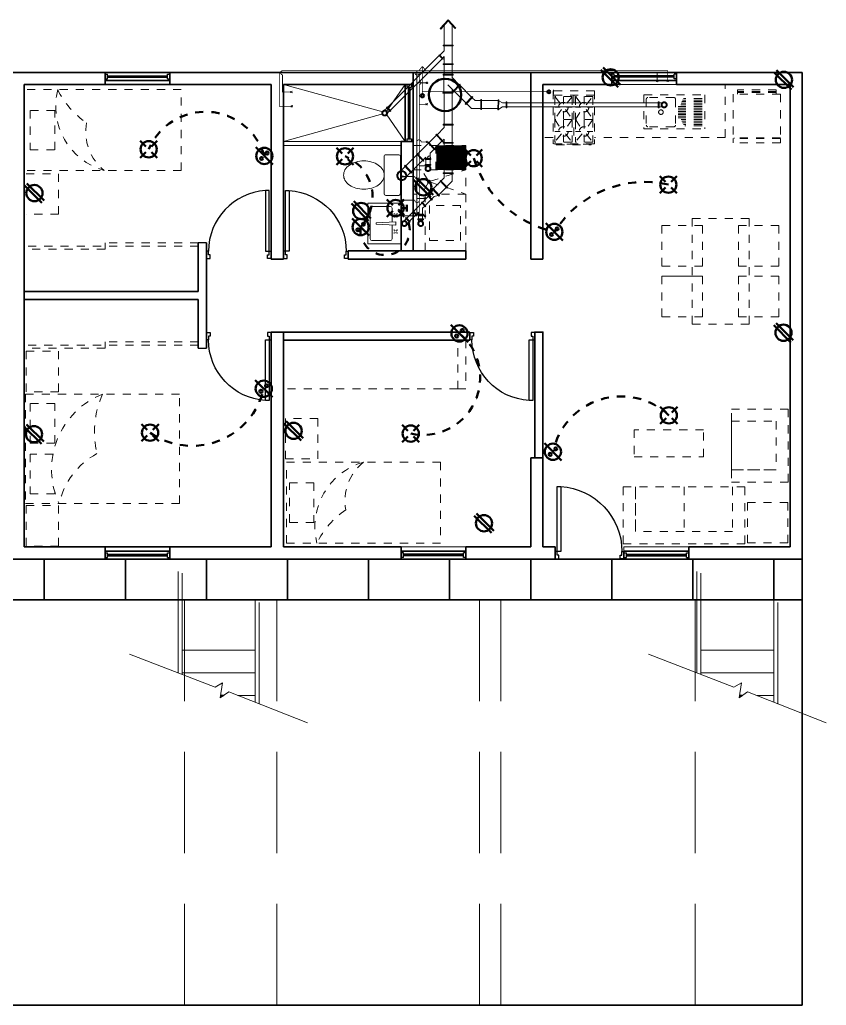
# Model space of a CAD drawing. Header units: metres. Extents: x -255 to -21, y -639 to -244.
# Drawn here: x -166.95 to -157, y -347.67 to -335.52 of the extents above; entities that cross this region are included whole.
import ezdxf

# ---------------------------------------------------------------- set-up
doc = ezdxf.new("R2010")
doc.units = ezdxf.units.M
doc.header["$LTSCALE"] = 5
doc.header["$MEASUREMENT"] = 0
doc.linetypes.add('DASHDOT', pattern=[1, 0.5, -0.25, 0, -0.25])
doc.linetypes.add('HIDDEN', pattern=[0.375, 0.25, -0.125])
doc.layers.get('0').update_dxf_attribs({"color": 30})
for name, color, linetype, lineweight in [('A-DOOR-FULL', 4, 'Continuous', 25), ('A-ELEV-MBE2', 4, 'Continuous', 25), ('A-EQPM-FIXD', 1, 'Continuous', 50), ('A-FLOR-LEVL', 7, 'Continuous', 35), ('A-FLOR-OVHD', 3, 'HIDDEN', 18), ('A-FURN', 8, 'Continuous', 18), ('A-GLAZ-FULL', 4, 'Continuous', 25), ('A-WALL-FULL', 7, 'Continuous', 35), ('A-WALL-FULL-EXTR', 7, 'Continuous', 35), ('A-WALL-FULL-INTR', 7, 'Continuous', 35), ('U-PARK-MNR', 255, 'Continuous', 13)]:
    doc.layers.add(name, color=color, linetype=linetype, lineweight=lineweight)

# ---------------------------------------------------------------- blocks, each defined once
blk = doc.blocks.new('DOOR-75')
for points in [[(-0.07, 0.84), (-0.07, 0.09), (-0.025, 0.09), (-0.025, 0.84), (-0.07, 0.84)], [(-0.775, 0.09), (-0.8, 0.09), (-0.8, 0), (-0.755, 0), (-0.755, 0.045), (-0.775, 0.045), (-0.775, 0.09)], [(-0.025, 0.09), (0, 0.09), (0, 0), (-0.045, 0), (-0.045, 0.045), (-0.025, 0.045), (-0.025, 0.09)]]:
    blk.add_lwpolyline(points)
at = {"linetype": 'HIDDEN'}
blk.add_arc((-0.023, 0.089), 0.752, 93.6181, 179.9249, dxfattribs=at)
blk = doc.blocks.new('BAÑO 1')
at = {"linetype": 'DASHDOT'}
for p, q in [((0.22, 1.001), (0.22, 1.246)), ((0.32, 1.001), (0.32, 1.246)), ((0.331, 1.001), (0.208, 1.001)), ((0.208, 1.001), (0.208, 0.991)), ((0.331, 0.991), (0.208, 0.991)), ((0.22, 0.991), (0.22, 0.771)), ((0.32, 0.991), (0.32, 0.931)), ((0.331, 1.001), (0.331, 0.991)), ((0.372, 0.878), (0.32, 0.931)), ((0.338, 0.842), (0.32, 0.86)), ((0.32, 0.86), (0.32, 0.771)), ((0.377, 0.883), (0.33, 0.833)), ((0.384, 0.876), (0.337, 0.826)), ((0.384, 0.876), (0.377, 0.883)), ((1.018, 0.233), (0.38, 0.871)), ((0.331, 0.771), (0.208, 0.771)), ((0.208, 0.771), (0.208, 0.761)), ((0.331, 0.761), (0.208, 0.761)), ((0.22, 0.641), (0.22, 0.761)), ((0.32, 0.641), (0.32, 0.761)), ((0.337, 0.826), (0.33, 0.833)), ((0.331, 0.771), (0.331, 0.761)), ((0.984, 0.196), (0.345, 0.834)), ((0.333, 0.641), (0.208, 0.641)), ((0.208, 0.641), (0.208, 0.631)), ((0.333, 0.631), (0.208, 0.631)), ((0.221, 0.6), (0.221, 0.631)), ((0.321, 0.418), (0.321, 0.631)), ((0.333, 0.641), (0.333, 0.631)), ((-0.019, 0.36), (0.127, 0.506)), ((0.127, 0.52), (0.12, 0.514)), ((0.204, 0.423), (0.12, 0.514)), ((0.211, 0.43), (0.127, 0.52)), ((0.134, 0.513), (0.221, 0.6)), ((0.202, 0.44), (0.275, 0.513)), ((-0.026, 0.367), (-0.033, 0.361)), ((0.059, 0.277), (-0.026, 0.367)), ((0.049, 0.287), (0.195, 0.433)), ((0.211, 0.43), (0.204, 0.423)), ((0.335, 0.418), (0.21, 0.418)), ((0.21, 0.418), (0.21, 0.408)), ((0.335, 0.408), (0.21, 0.408)), ((0.22, 0.025), (0.22, 0.408)), ((0.221, 0.418), (0.221, 0.459)), ((0.32, 0.025), (0.32, 0.408)), ((0.335, 0.418), (0.335, 0.408)), ((-2.369, 0.29), (-0.455, 0.29)), ((-2.333, 0.3), (-2.333, 0.227)), ((-2.323, 0.3), (-2.333, 0.3)), ((-2.323, 0.3), (-2.323, 0.227)), ((-0.455, 0.302), (-0.455, 0.229)), ((-0.445, 0.302), (-0.455, 0.302)), ((-0.445, 0.302), (-0.445, 0.229)), ((-0.445, 0.289), (-0.4, 0.289)), ((-0.355, 0.314), (-0.4, 0.289)), ((-0.356, 0.326), (-0.353, 0.203)), ((-0.346, 0.326), (-0.356, 0.326)), ((-0.346, 0.326), (-0.343, 0.203)), ((-0.345, 0.318), (-0.143, 0.318)), ((-0.142, 0.206), (-0.143, 0.329)), ((-0.133, 0.329), (-0.143, 0.329)), ((-0.132, 0.206), (-0.133, 0.329)), ((-0.133, 0.318), (-0.062, 0.318)), ((-0.062, 0.318), (-0.026, 0.353)), ((0.051, 0.27), (-0.033, 0.361)), ((-0.02, 0.218), (0.042, 0.28)), ((0.059, 0.277), (0.051, 0.27)), ((-2.369, 0.24), (-0.455, 0.24)), ((-2.323, 0.227), (-2.333, 0.227)), ((-0.445, 0.229), (-0.455, 0.229)), ((-0.445, 0.239), (-0.4, 0.239)), ((-0.354, 0.213), (-0.4, 0.239)), ((-0.343, 0.203), (-0.353, 0.203)), ((-0.344, 0.218), (-0.142, 0.218)), ((-0.132, 0.206), (-0.142, 0.206)), ((-0.132, 0.218), (-0.02, 0.218)), ((1.024, 0.239), (0.977, 0.189)), ((0.985, 0.182), (0.977, 0.189)), ((1.031, 0.232), (0.985, 0.182)), ((1.035, 0.145), (0.991, 0.189)), ((0.208, 0.025), (0.333, 0.025)), ((0.208, 0.025), (0.208, 0.015)), ((0.208, 0.015), (0.333, 0.015)), ((0.22, -0.198), (0.22, 0.015)), ((0.32, -0.015), (0.32, 0.015)), ((0.333, 0.025), (0.333, 0.015)), ((0.407, -0.103), (0.32, -0.015)), ((0.329, -0.186), (0.413, -0.095)), ((0.337, -0.192), (0.421, -0.102)), ((0.413, -0.095), (0.421, -0.102)), ((0.505, -0.201), (0.414, -0.11)), ((0.206, -0.198), (0.331, -0.198)), ((0.206, -0.198), (0.206, -0.208)), ((0.206, -0.208), (0.331, -0.208)), ((0.22, -0.573), (0.22, -0.208)), ((0.339, -0.176), (0.32, -0.157)), ((0.32, -0.198), (0.32, -0.157)), ((0.32, -0.573), (0.32, -0.208)), ((0.329, -0.186), (0.337, -0.192)), ((0.331, -0.198), (0.331, -0.208)), ((0.437, -0.274), (0.346, -0.183)), ((0.428, -0.284), (0.512, -0.194)), ((0.435, -0.291), (0.52, -0.201)), ((0.512, -0.194), (0.52, -0.201)), ((0.645, -0.341), (0.513, -0.208)), ((0.428, -0.284), (0.435, -0.291)), ((0.493, -0.33), (0.444, -0.282)), ((0.493, -0.398), (0.493, -0.33)), ((0.568, -0.424), (0.652, -0.334)), ((0.575, -0.431), (0.659, -0.341)), ((0.652, -0.334), (0.659, -0.341)), ((0.793, -0.488), (0.652, -0.348)), ((0.484, -0.398), (0.552, -0.398)), ((0.484, -0.408), (0.484, -0.398)), ((0.484, -0.408), (0.552, -0.408)), ((0.484, -0.469), (0.552, -0.469)), ((0.484, -0.479), (0.484, -0.469)), ((0.484, -0.479), (0.552, -0.479)), ((0.493, -0.469), (0.493, -0.408)), ((0.493, -0.521), (0.493, -0.479)), ((0.577, -0.414), (0.543, -0.38)), ((0.543, -0.398), (0.543, -0.38)), ((0.543, -0.469), (0.543, -0.408)), ((0.543, -0.521), (0.543, -0.479)), ((0.552, -0.408), (0.552, -0.398)), ((0.552, -0.479), (0.552, -0.469)), ((0.568, -0.424), (0.575, -0.431)), ((0.725, -0.562), (0.584, -0.421)), ((0.716, -0.57), (0.8, -0.48)), ((0.8, -0.48), (0.808, -0.487)), ((0.206, -0.573), (0.331, -0.573)), ((0.206, -0.573), (0.206, -0.583)), ((0.206, -0.583), (0.331, -0.583)), ((0.22, -0.678), (0.22, -0.583)), ((0.32, -0.637), (0.32, -0.583)), ((0.331, -0.573), (0.331, -0.583)), ((0.716, -0.57), (0.724, -0.577)), ((0.724, -0.577), (0.808, -0.487)), ((0.783, -0.62), (0.732, -0.569)), ((0.854, -0.55), (0.8, -0.495)), ((0.288, -0.746), (0.22, -0.678)), ((0.278, -0.756), (0.362, -0.666)), ((0.286, -0.763), (0.37, -0.673)), ((0.356, -0.673), (0.32, -0.637)), ((0.362, -0.666), (0.37, -0.673)), ((0.453, -0.771), (0.363, -0.68)), ((0.278, -0.756), (0.286, -0.763)), ((0.384, -0.843), (0.295, -0.753)), ((0.375, -0.854), (0.459, -0.763)), ((0.383, -0.86), (0.467, -0.77)), ((0.459, -0.763), (0.467, -0.77)), ((0.46, -0.777), (0.475, -0.828)), ((0.507, -0.86), (0.475, -0.828)), ((0.375, -0.854), (0.383, -0.86)), ((0.391, -0.851), (0.441, -0.864)), ((0.473, -0.896), (0.441, -0.864)), ((0.464, -0.905), (0.514, -0.852)), ((0.464, -0.905), (0.471, -0.912)), ((0.471, -0.912), (0.522, -0.859)), ((0.552, -0.976), (0.48, -0.903)), ((0.514, -0.852), (0.522, -0.859)), ((0.586, -0.939), (0.514, -0.867)), ((0.543, -0.985), (0.593, -0.932)), ((0.55, -0.992), (0.6, -0.939)), ((0.593, -0.932), (0.6, -0.939)), ((0.696, -1.049), (0.593, -0.947)), ((0.543, -0.985), (0.55, -0.992)), ((0.584, -1.007), (0.559, -0.983)), ((0.573, -1.084), (0.642, -1.084)), ((0.573, -1.094), (0.573, -1.084)), ((0.584, -1.084), (0.584, -1.007)), ((0.634, -1.084), (0.634, -1.057)), ((0.661, -1.085), (0.634, -1.057)), ((0.642, -1.094), (0.642, -1.084)), ((0.653, -1.094), (0.703, -1.041)), ((0.66, -1.101), (0.711, -1.048)), ((0.745, -1.169), (0.668, -1.092)), ((0.703, -1.041), (0.711, -1.048)), ((0.779, -1.133), (0.703, -1.056)), ((0.573, -1.094), (0.642, -1.094)), ((0.573, -1.142), (0.642, -1.142)), ((0.573, -1.152), (0.573, -1.142)), ((0.573, -1.152), (0.642, -1.152)), ((0.584, -1.142), (0.584, -1.094)), ((0.584, -1.174), (0.584, -1.152)), ((0.584, -1.202), (0.584, -1.195)), ((0.634, -1.142), (0.634, -1.094)), ((0.634, -1.174), (0.634, -1.152)), ((0.642, -1.152), (0.642, -1.142)), ((0.653, -1.094), (0.66, -1.101)), ((0.736, -1.178), (0.786, -1.125)), ((0.736, -1.178), (0.743, -1.185)), ((0.743, -1.185), (0.794, -1.132)), ((0.775, -1.199), (0.752, -1.176)), ((0.786, -1.125), (0.794, -1.132)), ((0.81, -1.164), (0.786, -1.14))]:
    blk.add_line(p, q, dxfattribs=at)
for centre, radius in [((-2.395, 0.265), 0.036), ((-2.395, 0.265), 0.026), ((1.052, 0.163), 0.035), ((1.052, 0.163), 0.025), ((0.518, -0.521), 0.035), ((0.518, -0.521), 0.025), ((0.842, -0.608), 0.06), ((0.842, -0.608), 0.05), ((0.608, -1.199), 0.035), ((0.608, -1.199), 0.025), ((0.81, -1.199), 0.035), ((0.81, -1.199), 0.025)]:
    blk.add_circle(centre, radius, dxfattribs=at)
blk = doc.blocks.new('DOOR-80')
for points in [[(-0.07, 0.89), (-0.07, 0.09), (-0.025, 0.09), (-0.025, 0.89), (-0.07, 0.89)], [(-0.825, 0.09), (-0.85, 0.09), (-0.85, 0), (-0.805, 0), (-0.805, 0.045), (-0.825, 0.045), (-0.825, 0.09)], [(-0.025, 0.09), (0, 0.09), (0, 0), (-0.045, 0), (-0.045, 0.045), (-0.025, 0.045), (-0.025, 0.09)]]:
    blk.add_lwpolyline(points)
at = {"linetype": 'HIDDEN'}
blk.add_arc((-0.023, 0.089), 0.802, 93.3811, 179.9341, dxfattribs=at)
blk = doc.blocks.new('INOD')
for p, q in [((0.23, 0), (-0.23, 0)), ((-0.25, -0.02), (-0.25, -0.18)), ((0.25, -0.18), (0.25, -0.02)), ((-0.23, -0.2), (0.23, -0.2))]:
    blk.add_line(p, q)
blk.add_lwpolyline([(-0.175, -0.45, 0.07067), (-0.161, -0.549, 0.082314), (-0.124, -0.627, 0.106842), (-0.063, -0.683, 0.13438), (0, -0.7, 0.13438), (0.063, -0.683, 0.106842), (0.124, -0.627, 0.082314), (0.161, -0.549, 0.07067), (0.175, -0.45, 0.07067), (0.161, -0.351, 0.082314), (0.124, -0.273, 0.106842), (0.063, -0.217, 0.13438), (0, -0.2, 0.13438), (-0.063, -0.217, 0.106842), (-0.124, -0.273, 0.082314), (-0.161, -0.351, 0.07067)], format="xyb", close=True)
for centre, start, end in [((-0.23, -0.02), 90, 180), ((0.23, -0.02), 0, 90), ((-0.23, -0.18), 180, 270), ((0.23, -0.18), 270, 0)]:
    blk.add_arc(centre, 0.02, start, end)

msp = doc.modelspace()

# ---------------------------------------------------------------- linework, layer by layer
at = {"layer": 'A-ELEV-MBE2'}
for p, q in [((-164.646, -338.27), (-164.746, -338.27)), ((-164.746, -339.57), (-164.646, -339.57))]:
    msp.add_line(p, q, dxfattribs=at)
at = {"layer": 'A-EQPM-FIXD'}
for p, q in [((-159.568, -336.351), (-159.78, -336.138)), ((-159.539, -336.322), (-159.752, -336.11)), ((-157.431, -336.381), (-157.643, -336.169)), ((-157.403, -336.353), (-157.615, -336.14)), ((-165.393, -337.082), (-165.464, -337.011)), ((-165.322, -337.082), (-165.252, -337.011)), ((-165.393, -337.152), (-165.464, -337.223)), ((-165.322, -337.152), (-165.252, -337.223)), ((-163.826, -337.305), (-164.038, -337.093)), ((-162.972, -337.168), (-163.043, -337.098)), ((-162.901, -337.168), (-162.83, -337.098)), ((-161.385, -337.192), (-161.456, -337.121)), ((-161.314, -337.192), (-161.244, -337.121)), ((-162.972, -337.239), (-163.043, -337.31)), ((-162.901, -337.239), (-162.83, -337.31)), ((-161.385, -337.262), (-161.456, -337.333)), ((-161.314, -337.262), (-161.244, -337.333)), ((-161.878, -337.706), (-162.091, -337.493)), ((-161.85, -337.677), (-162.062, -337.465)), ((-158.984, -337.518), (-159.054, -337.447)), ((-158.913, -337.518), (-158.842, -337.447)), ((-166.676, -337.777), (-166.889, -337.565)), ((-166.648, -337.749), (-166.86, -337.537)), ((-158.984, -337.588), (-159.055, -337.659)), ((-158.913, -337.588), (-158.842, -337.659)), ((-162.617, -337.97), (-162.829, -337.758)), ((-162.348, -337.807), (-162.419, -337.736)), ((-162.277, -337.807), (-162.207, -337.736)), ((-162.646, -337.999), (-162.858, -337.787)), ((-162.348, -337.877), (-162.419, -337.948)), ((-162.277, -337.877), (-162.207, -337.948)), ((-162.249, -337.842), (-162.176, -337.842)), ((-162.176, -337.801), (-162.176, -337.885)), ((-162.638, -338.182), (-162.85, -337.97)), ((-160.249, -338.241), (-160.461, -338.029)), ((-161.419, -339.493), (-161.631, -339.28)), ((-157.436, -339.5), (-157.648, -339.287)), ((-157.408, -339.471), (-157.62, -339.259)), ((-163.833, -340.175), (-164.045, -339.963)), ((-158.977, -340.362), (-159.048, -340.291)), ((-158.907, -340.362), (-158.836, -340.291)), ((-158.977, -340.432), (-159.048, -340.503)), ((-158.907, -340.432), (-158.836, -340.503)), ((-166.682, -340.749), (-166.894, -340.537)), ((-166.653, -340.721), (-166.865, -340.509)), ((-165.376, -340.575), (-165.447, -340.504)), ((-165.306, -340.575), (-165.235, -340.504)), ((-163.479, -340.708), (-163.691, -340.496)), ((-163.451, -340.68), (-163.663, -340.467)), ((-162.161, -340.587), (-162.232, -340.516)), ((-162.09, -340.587), (-162.02, -340.516)), ((-165.376, -340.646), (-165.447, -340.717)), ((-165.306, -340.646), (-165.235, -340.717)), ((-162.161, -340.657), (-162.232, -340.728)), ((-162.09, -340.657), (-162.02, -340.728)), ((-160.265, -340.952), (-160.478, -340.74)), ((-161.13, -341.847), (-161.342, -341.635)), ((-161.102, -341.819), (-161.314, -341.607))]:
    msp.add_line(p, q, dxfattribs=at)
at = {"layer": 'A-EQPM-FIXD', "const_width": 0.01}
for points in [[(-162.073, -336.176), (-163.748, -336.176), (-163.748, -336.176), (-163.748, -336.587), (-163.592, -336.587)], [(-161.982, -336.095), (-162.02, -336.142)], [(-161.982, -336.095), (-161.944, -336.142)], [(-161.982, -336.455), (-161.982, -336.095), (-161.982, -336.095)], [(-161.938, -336.31), (-161.913, -336.285)], [(-161.938, -336.286), (-161.913, -336.31)], [(-159.099, -336.287), (-159.075, -336.262)], [(-159.099, -336.263), (-159.074, -336.287)], [(-158.969, -336.287), (-158.945, -336.262)], [(-158.969, -336.263), (-158.944, -336.287)], [(-163.61, -336.423), (-163.586, -336.398)], [(-163.61, -336.399), (-163.585, -336.423)], [(-160.436, -336.407), (-161.984, -336.407)], [(-161.942, -336.55), (-161.917, -336.574)], [(-161.941, -336.574), (-161.917, -336.549)], [(-163.605, -336.574), (-163.58, -336.599)], [(-163.604, -336.599), (-163.58, -336.574)], [(-162.019, -336.562), (-162.019, -337.938), (-161.95, -337.938)], [(-161.926, -337.027), (-161.998, -337.027)], [(-161.938, -337.039), (-161.913, -337.014)], [(-161.938, -337.015), (-161.913, -337.039)], [(-161.932, -337.322), (-162.019, -337.322)], [(-161.944, -337.311), (-161.919, -337.335)], [(-161.943, -337.335), (-161.919, -337.31)], [(-162.242, -337.465), (-162.218, -337.44)], [(-162.242, -337.441), (-162.217, -337.465)], [(-162.076, -337.453), (-162.23, -337.453)], [(-162.242, -337.758), (-162.218, -337.733)], [(-162.242, -337.733), (-162.217, -337.757)], [(-162.076, -337.745), (-162.23, -337.745)], [(-161.965, -337.711), (-161.94, -337.735)], [(-161.964, -337.736), (-161.94, -337.711)], [(-162.244, -337.951), (-162.22, -337.926)], [(-162.244, -337.926), (-162.219, -337.95)], [(-161.962, -337.926), (-161.937, -337.95)], [(-161.961, -337.951), (-161.937, -337.926)]]:
    msp.add_lwpolyline(points, dxfattribs=at)
at = {"layer": 'A-EQPM-FIXD', "ltscale": 0.01, "const_width": 0.01}
msp.add_lwpolyline([(-162.051, -336.149), (-163.708, -336.149, 1), (-163.708, -336.197), (-163.708, -336.411), (-163.598, -336.411)], format="xyb", dxfattribs=at)
at = {"layer": 'A-EQPM-FIXD', "const_width": 0.01}
for points in [[(-162.02, -336.176, -1), (-162.073, -336.176, 0)], [(-161.997, -337.027), (-161.997, -337.027, 1), (-162.051, -337.027, 1)], [(-162.019, -337.453, -1), (-162.076, -337.453)], [(-162.019, -337.745, -1), (-162.076, -337.745)]]:
    msp.add_lwpolyline(points, format="xyb", dxfattribs=at)
at = {"layer": 'A-EQPM-FIXD', "linetype": 'ByBlock', "ltscale": 0.005, "const_width": 0.01}
msp.add_lwpolyline([(-161.926, -336.298), (-162.051, -336.298), (-162.051, -336.291), (-162.051, -336.149), (-158.957, -336.149), (-158.957, -336.275)], dxfattribs=at)
at = {"layer": 'A-EQPM-FIXD'}
msp.add_lwpolyline([(-159.086, -336.275, 0.01, 0.01, 0), (-159.086, -336.176, 0.01, 0.01, 0), (-162.02, -336.176, 0.01, 0.01, 0), (-162.02, -336.278, 0.01, 0.01, -0.962568), (-162.019, -336.318, 0.01, 0.01, 0), (-162.019, -336.562, 0.01, 0.01, 0), (-161.929, -336.562, 0, 0, 0)], format="xyseb", dxfattribs=at)
at = {"layer": 'A-EQPM-FIXD', "ltscale": 0.01, "const_width": 0.01}
for points in [[(-162.051, -336.298), (-162.051, -337.723), (-161.952, -337.723)], [(-162.051, -337.723), (-162.051, -337.938), (-162.232, -337.938)]]:
    msp.add_lwpolyline(points, dxfattribs=at)
at = {"layer": 'A-EQPM-FIXD'}
for centre, radius in [((-159.66, -336.23), 0.1), ((-157.523, -336.261), 0.1), ((-161.702, -336.447), 0.2), ((-160.421, -336.407), 0.0177), ((-161.982, -336.458), 0.0201), ((-165.358, -337.117), 0.1), ((-163.932, -337.199), 0.1), ((-163.897, -337.163), 0.0185), ((-162.937, -337.204), 0.1), ((-161.35, -337.227), 0.1), ((-163.966, -337.232), 0.0185), ((-161.97, -337.585), 0.1), ((-158.948, -337.553), 0.1), ((-166.768, -337.657), 0.1), ((-162.313, -337.842), 0.1), ((-162.737, -337.878), 0.1), ((-162.744, -338.076), 0.1), ((-162.778, -338.109), 0.0185), ((-162.709, -338.04), 0.0185), ((-160.355, -338.135), 0.1), ((-160.321, -338.099), 0.0185), ((-160.389, -338.168), 0.0185), ((-161.525, -339.387), 0.1), ((-161.49, -339.351), 0.0185), ((-157.528, -339.379), 0.1), ((-161.559, -339.419), 0.0185), ((-163.939, -340.069), 0.1), ((-163.904, -340.033), 0.0185), ((-163.973, -340.101), 0.0185), ((-158.942, -340.397), 0.1), ((-166.773, -340.629), 0.1), ((-165.341, -340.611), 0.1), ((-163.571, -340.588), 0.1), ((-162.126, -340.622), 0.1), ((-160.372, -340.846), 0.1), ((-160.337, -340.81), 0.0185), ((-160.406, -340.878), 0.0185), ((-161.222, -341.727), 0.1)]:
    msp.add_circle(centre, radius, dxfattribs=at)
at = {"layer": 'A-EQPM-FIXD', "linetype": 'HIDDEN', "ltscale": 0.009}
for centre, radius, start, end in [((-164.659, -337.412), 0.758, 16.3125, 157.0985), ((-163.137, -337.705), 0.54, 316.6478, 68.2305), ((-160.062, -336.815), 1.352, 197.754, 257.4675), ((-159.24, -338.838), 1.318, 77.2, 147.7388), ((-162.443, -338.117), 0.304, 172.3085, 64.6669), ((-161.976, -339.931), 0.707, 257.7485, 50.3533), ((-164.823, -339.866), 0.907, 235.1917, 347.0687), ((-159.531, -341.021), 0.858, 46.6411, 168.21)]:
    msp.add_arc(centre, radius, start, end, dxfattribs=at)
at = {"layer": 'A-FLOR-LEVL'}
for p, q in [((-165.896, -336.17), (-165.096, -336.17)), ((-165.896, -336.17), (-165.896, -336.27)), ((-158.846, -336.17), (-159.646, -336.17)), ((-165.896, -336.27), (-165.096, -336.27)), ((-158.846, -336.27), (-159.646, -336.27)), ((-162.196, -337.02), (-162.196, -336.32)), ((-162.096, -337.02), (-162.096, -336.32)), ((-165.896, -342.07), (-165.896, -342.17)), ((-165.896, -342.07), (-165.096, -342.07)), ((-161.446, -342.07), (-162.246, -342.07)), ((-159.496, -342.07), (-158.696, -342.07)), ((-159.496, -342.07), (-159.496, -342.17)), ((-166.896, -342.17), (-163.846, -342.17)), ((-166.646, -342.17), (-166.646, -342.67)), ((-165.896, -342.17), (-165.096, -342.17)), ((-165.646, -342.17), (-165.646, -342.67)), ((-164.646, -342.17), (-164.646, -342.67)), ((-163.646, -342.17), (-163.646, -342.67)), ((-162.646, -342.17), (-162.646, -342.67)), ((-161.446, -342.17), (-162.246, -342.17)), ((-161.646, -342.17), (-161.646, -342.67)), ((-160.646, -342.17), (-160.646, -342.67)), ((-160.496, -342.17), (-159.496, -342.17)), ((-159.646, -342.17), (-159.646, -342.67)), ((-159.496, -342.17), (-158.696, -342.17)), ((-158.646, -342.17), (-158.646, -342.67)), ((-157.646, -342.17), (-157.646, -342.67)), ((-157.296, -342.17), (-157.296, -347.67)), ((-176.646, -342.67), (-157.296, -342.67)), ((-164.432, -343.85), (-164.471, -343.85)), ((-158.032, -343.85), (-158.071, -343.85)), ((-176.646, -347.67), (-157.296, -347.67))]:
    msp.add_line(p, q, dxfattribs=at)
at = {"layer": 'A-FLOR-OVHD'}
for p, q in [((-165.896, -336.32), (-165.096, -336.32)), ((-158.846, -336.32), (-160.496, -336.32)), ((-165.896, -342.02), (-165.096, -342.02)), ((-158.696, -342.02), (-159.496, -342.02)), ((-164.996, -343.572), (-164.996, -342.17)), ((-164.946, -343.592), (-164.946, -342.17)), ((-164.046, -343.934), (-164.046, -342.17)), ((-163.996, -343.954), (-163.996, -342.17)), ((-158.596, -343.572), (-158.596, -342.17)), ((-158.546, -343.592), (-158.546, -342.17)), ((-157.646, -343.934), (-157.646, -342.17)), ((-157.596, -343.954), (-157.596, -342.17)), ((-165.593, -343.34), (-164.539, -343.75)), ((-164.946, -343.29), (-164.046, -343.29)), ((-159.193, -343.34), (-158.139, -343.75)), ((-158.546, -343.29), (-157.646, -343.29)), ((-164.946, -343.57), (-164.046, -343.57)), ((-158.546, -343.57), (-157.646, -343.57)), ((-164.539, -343.75), (-164.448, -343.695)), ((-164.448, -343.695), (-164.476, -343.881)), ((-158.139, -343.75), (-158.048, -343.695)), ((-158.048, -343.695), (-158.076, -343.881)), ((-164.476, -343.881), (-164.371, -343.805)), ((-164.371, -343.805), (-163.4, -344.189)), ((-158.076, -343.881), (-157.971, -343.805)), ((-157.971, -343.805), (-157, -344.189)), ((-164.258, -343.85), (-164.046, -343.85)), ((-157.858, -343.85), (-157.646, -343.85))]:
    msp.add_line(p, q, dxfattribs=at)
at = {"layer": 'A-FLOR-OVHD', "linetype": 'DASHDOT'}
msp.add_line((-159.496, -342.07), (-159.496, -342.02), dxfattribs=at)
at = {"layer": 'A-FLOR-OVHD'}
msp.add_lwpolyline([(-162.246, -342.02), (-160.646, -342.02)], dxfattribs=at)
at = {"layer": 'A-FURN', "linetype": 'DASHDOT'}
for p, q in [((-161.763, -335.628), (-161.665, -335.52)), ((-161.756, -335.635), (-161.665, -335.535)), ((-161.665, -335.52), (-161.569, -335.623)), ((-161.665, -335.535), (-161.577, -335.63)), ((-161.763, -335.628), (-161.756, -335.635)), ((-161.577, -335.63), (-161.569, -335.623)), ((-162.42, -336.609), (-162.448, -336.636)), ((-162.419, -336.595), (-162.426, -336.602))]:
    msp.add_line(p, q, dxfattribs=at)
at = {"layer": 'A-FURN', "linetype": 'HIDDEN', "ltscale": 0.001}
for p, q in [((-164.957, -336.379), (-166.857, -336.379)), ((-164.957, -337.379), (-164.957, -336.379)), ((-160.37, -336.398), (-160.37, -337.048)), ((-159.86, -336.398), (-160.37, -336.398)), ((-160.365, -336.386), (-160.365, -336.436)), ((-159.86, -336.398), (-159.86, -337.048)), ((-158.246, -336.97), (-158.246, -336.32)), ((-157.617, -336.386), (-158.097, -336.386)), ((-158.097, -336.386), (-158.097, -336.436)), ((-157.617, -336.406), (-158.097, -336.406)), ((-157.617, -336.416), (-158.097, -336.416)), ((-159.86, -336.448), (-160.37, -336.448)), ((-160.35, -336.468), (-160.268, -336.568)), ((-160.135, -336.468), (-160.35, -336.468)), ((-160.35, -336.468), (-160.35, -336.748)), ((-160.243, -336.559), (-160.243, -336.468)), ((-160.135, -336.472), (-160.217, -336.568)), ((-160.135, -336.468), (-160.135, -336.748)), ((-160.115, -336.448), (-160.115, -337.048)), ((-160.095, -336.468), (-160.013, -336.568)), ((-160.095, -336.468), (-160.095, -336.772)), ((-159.88, -336.468), (-160.095, -336.468)), ((-159.988, -336.559), (-159.988, -336.468)), ((-159.962, -336.568), (-159.88, -336.468)), ((-159.88, -336.468), (-159.88, -336.748)), ((-159.249, -336.447), (-159.249, -336.867)), ((-159.249, -336.447), (-158.499, -336.447)), ((-159.22, -336.499), (-159.22, -336.819)), ((-158.88, -336.479), (-159.2, -336.479)), ((-158.86, -336.499), (-158.86, -336.819)), ((-158.533, -336.55), (-158.79, -336.55)), ((-158.533, -336.53), (-158.782, -336.53)), ((-158.533, -336.51), (-158.773, -336.51)), ((-158.533, -336.49), (-158.762, -336.49)), ((-158.499, -336.447), (-158.499, -336.867)), ((-158.147, -336.436), (-158.147, -336.976)), ((-157.567, -336.436), (-158.147, -336.436)), ((-157.567, -336.436), (-157.567, -336.976)), ((-160.35, -336.598), (-160.282, -336.598)), ((-160.268, -336.628), (-160.35, -336.748)), ((-160.243, -336.748), (-160.243, -336.637)), ((-160.217, -336.628), (-160.135, -336.748)), ((-160.203, -336.598), (-160.135, -336.598)), ((-160.095, -336.598), (-160.027, -336.598)), ((-160.095, -336.748), (-160.013, -336.628)), ((-159.988, -336.748), (-159.988, -336.637)), ((-159.962, -336.628), (-159.88, -336.748)), ((-159.948, -336.598), (-159.88, -336.598)), ((-158.533, -336.59), (-158.829, -336.59)), ((-158.533, -336.61), (-158.829, -336.61)), ((-158.533, -336.63), (-158.829, -336.63)), ((-158.533, -336.65), (-158.829, -336.65)), ((-158.533, -336.67), (-158.829, -336.67)), ((-158.533, -336.57), (-158.796, -336.57)), ((-160.35, -336.748), (-160.268, -336.868)), ((-160.35, -336.748), (-160.35, -337.028)), ((-160.135, -336.748), (-160.35, -336.748)), ((-160.243, -336.859), (-160.243, -336.748)), ((-160.135, -336.748), (-160.217, -336.868)), ((-160.135, -336.748), (-160.135, -337.028)), ((-160.095, -336.748), (-160.013, -336.868)), ((-159.88, -336.748), (-160.095, -336.748)), ((-160.095, -336.768), (-160.095, -337.028)), ((-159.988, -336.859), (-159.988, -336.748)), ((-159.88, -336.748), (-159.962, -336.868)), ((-159.88, -336.748), (-159.88, -337.028)), ((-158.533, -336.69), (-158.829, -336.69)), ((-158.533, -336.71), (-158.829, -336.71)), ((-158.533, -336.73), (-158.829, -336.73)), ((-158.533, -336.75), (-158.789, -336.75)), ((-158.533, -336.77), (-158.781, -336.77)), ((-158.533, -336.79), (-158.772, -336.79)), ((-160.35, -336.898), (-160.282, -336.898)), ((-160.203, -336.898), (-160.135, -336.898)), ((-160.095, -336.898), (-160.027, -336.898)), ((-159.948, -336.898), (-159.88, -336.898)), ((-159.249, -336.867), (-158.499, -336.867)), ((-158.88, -336.839), (-159.2, -336.839)), ((-158.533, -336.81), (-158.761, -336.81)), ((-158.533, -336.83), (-158.747, -336.83)), ((-160.37, -336.97), (-160.496, -336.97)), ((-160.268, -336.928), (-160.35, -337.028)), ((-160.135, -337.028), (-160.35, -337.028)), ((-160.243, -337.028), (-160.243, -336.937)), ((-160.217, -336.928), (-160.135, -337.028)), ((-160.013, -336.928), (-160.095, -337.028)), ((-159.88, -337.028), (-160.095, -337.028)), ((-159.988, -337.028), (-159.988, -336.937)), ((-159.962, -336.928), (-159.88, -337.028)), ((-158.246, -336.97), (-159.86, -336.97)), ((-157.567, -336.976), (-158.147, -336.976)), ((-157.567, -336.986), (-158.147, -336.986)), ((-158.147, -336.986), (-158.147, -337.036)), ((-157.567, -337.036), (-158.147, -337.036)), ((-158.137, -336.976), (-158.137, -336.986)), ((-157.577, -336.976), (-157.577, -336.986)), ((-157.567, -336.986), (-157.567, -337.036)), ((-162.096, -337.07), (-161.446, -337.07)), ((-161.815, -337.07), (-161.815, -337.37)), ((-161.446, -337.07), (-161.446, -337.67)), ((-159.86, -337.048), (-160.37, -337.048)), ((-166.857, -337.379), (-164.957, -337.379)), ((-162.096, -337.37), (-161.446, -337.37)), ((-161.91, -337.501), (-161.996, -337.37)), ((-161.882, -337.512), (-161.446, -337.37)), ((-166.87, -337.418), (-166.47, -337.418)), ((-166.47, -337.418), (-166.47, -337.918)), ((-161.883, -337.522), (-161.446, -337.67)), ((-161.909, -337.532), (-161.996, -337.67)), ((-161.446, -337.67), (-162.096, -337.67)), ((-161.946, -337.67), (-161.946, -338.37)), ((-161.446, -338.37), (-161.446, -337.67)), ((-166.47, -337.918), (-166.87, -337.918)), ((-158.653, -339.271), (-158.653, -337.971)), ((-158.653, -337.971), (-157.953, -337.971)), ((-157.953, -337.971), (-157.953, -339.271)), ((-159.027, -338.057), (-159.027, -338.557)), ((-158.527, -338.057), (-159.027, -338.057)), ((-158.527, -338.557), (-158.527, -338.057)), ((-158.085, -338.557), (-158.085, -338.057)), ((-158.085, -338.057), (-157.585, -338.057)), ((-157.585, -338.057), (-157.585, -338.557)), ((-164.746, -338.31), (-166.896, -338.31)), ((-165.896, -338.35), (-166.896, -338.35)), ((-165.896, -338.27), (-165.896, -338.35)), ((-164.746, -338.27), (-165.896, -338.27)), ((-159.027, -338.557), (-158.527, -338.557)), ((-157.585, -338.557), (-158.085, -338.557)), ((-159.027, -338.681), (-159.027, -339.181)), ((-158.527, -339.181), (-158.527, -338.681)), ((-158.085, -339.181), (-158.085, -338.681)), ((-158.085, -338.681), (-157.585, -338.681)), ((-157.585, -338.681), (-157.585, -339.181)), ((-159.027, -339.181), (-158.527, -339.181)), ((-157.585, -339.181), (-158.085, -339.181)), ((-157.953, -339.271), (-158.653, -339.271)), ((-164.746, -339.53), (-166.896, -339.53)), ((-165.896, -339.57), (-166.896, -339.57)), ((-164.746, -339.49), (-165.896, -339.49)), ((-165.896, -339.49), (-165.896, -339.57)), ((-166.87, -339.606), (-166.87, -340.106)), ((-166.87, -339.606), (-166.47, -339.606)), ((-166.47, -339.606), (-166.47, -340.106)), ((-166.878, -340.134), (-166.878, -341.484)), ((-164.978, -340.134), (-166.878, -340.134)), ((-166.47, -340.106), (-166.87, -340.106)), ((-164.978, -341.484), (-164.978, -340.134)), ((-158.17, -340.32), (-157.47, -340.32)), ((-158.17, -340.47), (-158.17, -340.32)), ((-157.47, -340.32), (-157.47, -341.22)), ((-163.272, -340.434), (-163.672, -340.434)), ((-163.672, -340.934), (-163.672, -340.434)), ((-163.272, -340.934), (-163.272, -340.434)), ((-158.17, -341.07), (-158.17, -340.47)), ((-158.17, -340.47), (-157.62, -340.47)), ((-158.17, -341.07), (-158.17, -340.47)), ((-158.17, -340.47), (-158.17, -341.22)), ((-157.62, -340.47), (-157.62, -341.07)), ((-163.672, -340.934), (-163.272, -340.934)), ((-163.659, -341.974), (-163.659, -340.974)), ((-163.659, -340.974), (-161.759, -340.974)), ((-161.759, -340.974), (-161.759, -341.974)), ((-158.17, -341.07), (-157.62, -341.07)), ((-157.62, -341.07), (-158.17, -341.07)), ((-159.505, -341.28), (-158.005, -341.28)), ((-158.005, -341.28), (-159.505, -341.28)), ((-159.505, -341.28), (-159.505, -341.98)), ((-159.355, -341.83), (-159.355, -341.28)), ((-159.355, -341.28), (-159.355, -341.83)), ((-158.755, -341.28), (-158.755, -341.83)), ((-158.17, -341.22), (-157.47, -341.22)), ((-158.155, -341.28), (-158.155, -341.83)), ((-158.005, -341.28), (-158.005, -341.98)), ((-166.878, -341.484), (-164.978, -341.484)), ((-166.87, -342.008), (-166.87, -341.508)), ((-166.87, -341.508), (-166.47, -341.508)), ((-166.47, -341.508), (-166.47, -342.008)), ((-157.974, -341.47), (-157.474, -341.47)), ((-157.974, -341.97), (-157.974, -341.47)), ((-157.474, -341.47), (-157.474, -341.97)), ((-158.155, -341.83), (-159.355, -341.83)), ((-166.47, -342.008), (-166.87, -342.008)), ((-161.759, -341.974), (-163.659, -341.974)), ((-158.005, -341.98), (-159.505, -341.98)), ((-157.474, -341.97), (-157.974, -341.97))]:
    msp.add_line(p, q, dxfattribs=at)
at = {"layer": 'A-FURN'}
for p, q in [((-163.696, -336.32), (-162.471, -336.657)), ((-162.429, -336.657), (-162.196, -336.32)), ((-163.696, -337.02), (-162.471, -336.682)), ((-162.429, -336.682), (-162.196, -337.02)), ((-163.696, -337.02), (-162.196, -337.02)), ((-163.696, -337.07), (-162.246, -337.07)), ((-161.805, -337.07), (-161.805, -337.37)), ((-161.795, -337.07), (-161.795, -337.37)), ((-161.785, -337.07), (-161.785, -337.37)), ((-161.775, -337.07), (-161.775, -337.37)), ((-161.765, -337.07), (-161.765, -337.37)), ((-161.755, -337.07), (-161.755, -337.37)), ((-161.745, -337.07), (-161.745, -337.37)), ((-161.735, -337.07), (-161.735, -337.37)), ((-161.725, -337.07), (-161.725, -337.37)), ((-161.715, -337.07), (-161.715, -337.37)), ((-161.705, -337.07), (-161.705, -337.37)), ((-161.695, -337.07), (-161.695, -337.37)), ((-161.685, -337.07), (-161.685, -337.37)), ((-161.675, -337.07), (-161.675, -337.37)), ((-161.665, -337.07), (-161.665, -337.37)), ((-161.665, -337.07), (-161.665, -337.37)), ((-161.655, -337.07), (-161.655, -337.37)), ((-161.655, -337.07), (-161.655, -337.37)), ((-161.645, -337.07), (-161.645, -337.37)), ((-161.645, -337.07), (-161.645, -337.37)), ((-161.635, -337.07), (-161.635, -337.37)), ((-161.635, -337.07), (-161.635, -337.37)), ((-161.625, -337.07), (-161.625, -337.37)), ((-161.625, -337.07), (-161.625, -337.37)), ((-161.615, -337.07), (-161.615, -337.37)), ((-161.605, -337.07), (-161.605, -337.37)), ((-161.595, -337.07), (-161.595, -337.37)), ((-161.585, -337.07), (-161.585, -337.37)), ((-161.575, -337.07), (-161.575, -337.37)), ((-161.565, -337.07), (-161.565, -337.37)), ((-161.555, -337.07), (-161.555, -337.37)), ((-161.545, -337.07), (-161.545, -337.37)), ((-161.545, -337.07), (-161.545, -337.37)), ((-161.535, -337.07), (-161.535, -337.37)), ((-161.525, -337.07), (-161.525, -337.37)), ((-161.515, -337.07), (-161.515, -337.37)), ((-161.505, -337.07), (-161.505, -337.37)), ((-161.495, -337.07), (-161.495, -337.37)), ((-161.485, -337.07), (-161.485, -337.37)), ((-161.475, -337.07), (-161.475, -337.37)), ((-161.465, -337.07), (-161.465, -337.37)), ((-161.455, -337.07), (-161.455, -337.37)), ((-162.254, -337.781), (-162.654, -337.781)), ((-162.654, -337.781), (-162.654, -338.281)), ((-162.626, -337.842), (-162.626, -338.222)), ((-162.376, -337.822), (-162.606, -337.822)), ((-162.356, -338.013), (-162.356, -337.842)), ((-162.356, -338.222), (-162.356, -338.05)), ((-162.606, -338.242), (-162.376, -338.242)), ((-162.254, -338.281), (-162.654, -338.281))]:
    msp.add_line(p, q, dxfattribs=at)
at = {"layer": 'A-FURN', "linetype": 'HIDDEN'}
for p, q in [((-157.617, -336.386), (-157.617, -336.436)), ((-158.527, -338.681), (-159.027, -338.681))]:
    msp.add_line(p, q, dxfattribs=at)
at = {"layer": 'A-FURN', "linetype": 'HIDDEN', "ltscale": 0.001}
for points in [[(-166.518, -336.637), (-166.82, -336.637), (-166.82, -337.125), (-166.518, -337.125)], [(-159.899, -337.052), (-160.331, -337.052), (-160.331, -337.064), (-159.899, -337.064)], [(-161.512, -337.809), (-161.893, -337.809), (-161.893, -338.24), (-161.512, -338.24)], [(-166.518, -340.251), (-166.82, -340.251), (-166.82, -340.74), (-166.518, -340.74)], [(-159.372, -340.574), (-159.372, -340.908), (-158.514, -340.908), (-158.514, -340.574)], [(-163.32, -341.716), (-163.622, -341.716), (-163.622, -341.228), (-163.32, -341.228)]]:
    msp.add_lwpolyline(points, close=True, dxfattribs=at)
at = {"layer": 'A-FURN'}
msp.add_lwpolyline([(-162.551, -338.022), (-162.551, -338.042), (-162.311, -338.052), (-162.311, -338.012)], close=True, dxfattribs=at)
at = {"layer": 'A-FURN', "const_width": 0.005}
for points in [[(-162.328, -337.921, -1), (-162.328, -337.906, -1)], [(-162.335, -337.949, -1), (-162.32, -337.949, -1)], [(-162.311, -337.919, 1), (-162.311, -337.944, 1)], [(-162.287, -337.949, 1), (-162.302, -337.949, 1)], [(-162.293, -337.921, 1), (-162.293, -337.906, 1)], [(-162.328, -338.121, -1), (-162.328, -338.106, -1)], [(-162.311, -338.119, 1), (-162.311, -338.144, 1)], [(-162.293, -338.121, 1), (-162.293, -338.106, 1)], [(-162.335, -338.149, -1), (-162.32, -338.149, -1)], [(-162.287, -338.149, 1), (-162.302, -338.149, 1)]]:
    msp.add_lwpolyline(points, format="xyb", close=True, dxfattribs=at)
at = {"layer": 'A-FURN', "linetype": 'HIDDEN', "ltscale": 0.001}
for points in [[(-161.446, -339.47), (-161.446, -340.07), (-161.546, -340.07), (-161.546, -339.47)], [(-161.546, -340.07), (-163.696, -340.07)], [(-166.539, -340.875), (-166.82, -340.875), (-166.82, -341.364), (-166.518, -341.364), (-166.518, -341.339)]]:
    msp.add_lwpolyline(points, dxfattribs=at)
for centre, radius in [((-160.243, -336.598), 0.0594), ((-159.988, -336.598), 0.0594), ((-160.243, -336.898), 0.0594), ((-159.988, -336.898), 0.0594), ((-161.9, -337.517), 0.0181)]:
    msp.add_circle(centre, radius, dxfattribs=at)
at = {"layer": 'A-FURN'}
for centre, radius in [((-162.45, -336.67), 0.0246), ((-161.9, -337.217), 0.0181)]:
    msp.add_circle(centre, radius, dxfattribs=at)
at = {"layer": 'A-FURN', "linetype": 'HIDDEN'}
msp.add_circle((-159.04, -336.659), 0.0284, dxfattribs=at)
at = {"layer": 'A-FURN', "linetype": 'HIDDEN', "ltscale": 0.001}
for centre, radius, start, end in [((-165.677, -336.583), 0.829, 165.8376, 253.842), ((-165.528, -335.916), 1.06, 205.9927, 235.655), ((-158.88, -336.499), 0.02, 0, 90), ((-165.52, -336.901), 0.615, 169.6888, 231.0441), ((-159.2, -336.819), 0.02, 180, 270), ((-158.88, -336.819), 0.02, 270, 0), ((-165.557, -341.063), 1, 111.7559, 204.9386), ((-164.857, -340.607), 1.17, 156.1714, 192.9265), ((-165.546, -341.695), 0.941, 118.6672, 167.0769), ((-162.479, -341.77), 0.829, 106.158, 194.1624), ((-162.323, -341.452), 0.615, 128.9559, 190.3112), ((-162.33, -342.437), 1.06, 124.345, 154.0073)]:
    msp.add_arc(centre, radius, start, end, dxfattribs=at)
at = {"layer": 'A-FURN', "linetype": 'HIDDEN'}
msp.add_arc((-159.2, -336.499), 0.02, 90, 180, dxfattribs=at)
at = {"layer": 'A-FURN'}
for centre, start, end in [((-162.606, -337.842), 90, 180), ((-162.376, -337.842), 0, 90), ((-162.606, -338.222), 180, 270), ((-162.376, -338.222), 270, 0)]:
    msp.add_arc(centre, 0.02, start, end, dxfattribs=at)
at = {"layer": 'A-GLAZ-FULL'}
for p, q in [((-165.896, -336.19), (-165.866, -336.19)), ((-165.866, -336.25), (-165.866, -336.19)), ((-165.126, -336.19), (-165.096, -336.19)), ((-165.126, -336.25), (-165.126, -336.19)), ((-159.616, -336.19), (-159.646, -336.19)), ((-159.616, -336.25), (-159.616, -336.19)), ((-158.876, -336.25), (-158.876, -336.19)), ((-158.846, -336.19), (-158.876, -336.19)), ((-165.896, -336.25), (-165.866, -336.25)), ((-165.866, -336.21), (-165.126, -336.21)), ((-165.866, -336.22), (-165.126, -336.22)), ((-165.866, -336.23), (-165.126, -336.23)), ((-165.126, -336.25), (-165.096, -336.25)), ((-159.616, -336.25), (-159.646, -336.25)), ((-158.876, -336.21), (-159.616, -336.21)), ((-158.876, -336.22), (-159.616, -336.22)), ((-158.876, -336.23), (-159.616, -336.23)), ((-158.846, -336.25), (-158.876, -336.25)), ((-162.176, -336.32), (-162.176, -336.35)), ((-162.176, -336.35), (-162.116, -336.35)), ((-162.156, -336.35), (-162.156, -336.99)), ((-162.146, -336.35), (-162.146, -336.99)), ((-162.136, -336.35), (-162.136, -336.99)), ((-162.116, -336.32), (-162.116, -336.35)), ((-162.176, -336.99), (-162.176, -337.02)), ((-162.176, -336.99), (-162.116, -336.99)), ((-162.116, -336.99), (-162.116, -337.02)), ((-165.896, -342.09), (-165.866, -342.09)), ((-165.866, -342.15), (-165.866, -342.09)), ((-165.866, -342.11), (-165.126, -342.11)), ((-165.866, -342.12), (-165.126, -342.12)), ((-165.866, -342.13), (-165.126, -342.13)), ((-165.126, -342.15), (-165.126, -342.09)), ((-165.126, -342.09), (-165.096, -342.09)), ((-162.216, -342.09), (-162.246, -342.09)), ((-162.216, -342.15), (-162.216, -342.09)), ((-161.476, -342.11), (-162.216, -342.11)), ((-161.476, -342.12), (-162.216, -342.12)), ((-161.476, -342.13), (-162.216, -342.13)), ((-161.476, -342.15), (-161.476, -342.09)), ((-161.446, -342.09), (-161.476, -342.09)), ((-159.496, -342.09), (-159.466, -342.09)), ((-159.466, -342.15), (-159.466, -342.09)), ((-159.466, -342.11), (-158.726, -342.11)), ((-159.466, -342.12), (-158.726, -342.12)), ((-159.466, -342.13), (-158.726, -342.13)), ((-158.726, -342.09), (-158.696, -342.09)), ((-158.726, -342.15), (-158.726, -342.09)), ((-165.896, -342.15), (-165.866, -342.15)), ((-165.126, -342.15), (-165.096, -342.15)), ((-162.216, -342.15), (-162.246, -342.15)), ((-161.446, -342.15), (-161.476, -342.15)), ((-159.496, -342.15), (-159.466, -342.15)), ((-158.726, -342.15), (-158.696, -342.15))]:
    msp.add_line(p, q, dxfattribs=at)
at = {"layer": 'A-WALL-FULL', "color": 8}
msp.add_line((-160.646, -336.17), (-162.096, -336.17), dxfattribs=at)
at = {"layer": 'A-WALL-FULL-EXTR'}
for p, q in [((-170.096, -336.17), (-163.846, -336.17)), ((-165.896, -336.32), (-165.896, -336.17)), ((-165.096, -336.32), (-165.096, -336.17)), ((-162.096, -336.32), (-162.096, -336.17)), ((-160.496, -336.17), (-160.646, -336.17)), ((-160.646, -338.47), (-160.646, -336.17)), ((-159.646, -336.17), (-160.496, -336.17)), ((-159.646, -336.32), (-159.646, -336.17)), ((-158.846, -336.32), (-158.846, -336.17)), ((-157.296, -336.17), (-158.846, -336.17)), ((-157.296, -342.17), (-157.296, -336.17)), ((-163.846, -336.32), (-166.896, -336.32)), ((-166.896, -342.02), (-166.896, -336.32)), ((-163.696, -338.47), (-163.696, -336.32)), ((-159.646, -336.32), (-160.496, -336.32)), ((-160.496, -338.47), (-160.496, -336.32)), ((-157.446, -336.32), (-158.846, -336.32)), ((-157.446, -342.02), (-157.446, -336.32)), ((-162.096, -338.37), (-162.246, -338.37)), ((-163.696, -338.47), (-163.846, -338.47)), ((-160.496, -338.47), (-160.646, -338.47)), ((-163.846, -342.02), (-163.846, -339.37)), ((-163.696, -339.37), (-163.846, -339.37)), ((-163.696, -342.02), (-163.696, -339.37)), ((-160.646, -342.02), (-160.646, -340.92)), ((-160.646, -340.92), (-160.496, -340.92)), ((-160.496, -342.02), (-160.496, -340.92)), ((-163.846, -342.02), (-166.896, -342.02)), ((-165.896, -342.17), (-165.896, -342.02)), ((-165.096, -342.17), (-165.096, -342.02)), ((-162.246, -342.02), (-163.696, -342.02)), ((-162.246, -342.17), (-162.246, -342.02)), ((-160.646, -342.02), (-161.446, -342.02)), ((-161.446, -342.02), (-161.446, -342.17)), ((-160.496, -342.02), (-160.346, -342.02)), ((-160.346, -342.02), (-160.346, -342.17)), ((-158.696, -342.17), (-158.696, -342.02)), ((-157.446, -342.02), (-158.696, -342.02)), ((-170.096, -342.17), (-163.846, -342.17)), ((-163.846, -342.17), (-162.246, -342.17)), ((-160.646, -342.17), (-161.446, -342.17)), ((-160.346, -342.17), (-160.646, -342.17)), ((-157.296, -342.17), (-158.846, -342.17))]:
    msp.add_line(p, q, dxfattribs=at)
for points in [[(-162.096, -336.17), (-163.846, -336.17)], [(-163.846, -336.32), (-163.846, -338.47)], [(-162.096, -336.32), (-163.696, -336.32)], [(-162.246, -338.37), (-162.246, -337.02), (-162.096, -337.02), (-162.096, -338.37)]]:
    msp.add_lwpolyline(points, dxfattribs=at)
at = {"layer": 'A-WALL-FULL-INTR'}
for p, q in [((-164.746, -338.27), (-164.746, -338.87)), ((-164.646, -338.27), (-164.646, -339.57)), ((-162.896, -338.37), (-162.246, -338.37)), ((-162.896, -338.47), (-162.896, -338.37)), ((-161.446, -338.37), (-161.446, -338.47)), ((-161.446, -338.47), (-162.896, -338.47)), ((-164.746, -338.87), (-166.896, -338.87)), ((-164.746, -338.97), (-166.896, -338.97)), ((-164.746, -338.97), (-164.746, -339.57)), ((-163.696, -339.37), (-161.396, -339.37)), ((-163.696, -339.47), (-161.396, -339.47)), ((-161.396, -339.47), (-161.396, -339.37))]:
    msp.add_line(p, q, dxfattribs=at)
for points in [[(-162.096, -338.37), (-161.446, -338.37)], [(-160.496, -340.92), (-160.496, -339.37), (-160.596, -339.37), (-160.596, -340.92)]]:
    msp.add_lwpolyline(points, dxfattribs=at)
at = {"layer": 'U-PARK-MNR', "linetype": 'HIDDEN'}
for points in [[(-164.916, -347.67), (-167.416, -347.67), (-167.416, -342.67), (-164.916, -342.67), (-164.916, -347.67)], [(-161.276, -347.67), (-163.776, -347.67), (-163.776, -342.67), (-161.276, -342.67), (-161.276, -347.67)], [(-158.516, -347.67), (-161.016, -347.67), (-161.016, -342.67), (-159.646, -342.67)], [(-158.616, -342.67), (-158.616, -347.67)]]:
    msp.add_lwpolyline(points, dxfattribs=at)

# ---------------------------------------------------------------- block references
at = {"layer": 'A-DOOR-FULL'}
msp.add_blockref('DOOR-75', (-163.846, -338.465), dxfattribs=at)
at = {"layer": 'A-DOOR-FULL', "xscale": -1}
for name, p in [('DOOR-75', (-163.696, -338.465)), ('DOOR-80', (-160.346, -342.165))]:
    msp.add_blockref(name, p, dxfattribs=at)
at = {"layer": 'A-DOOR-FULL', "xscale": -1, "rotation": 180}
for p in [(-163.846, -339.375), (-160.596, -339.375)]:
    msp.add_blockref('DOOR-75', p, dxfattribs=at)
at = {"layer": 'A-FURN', "linetype": 'HIDDEN', "ltscale": 0.001, "xscale": -1}
msp.add_blockref('BAÑO 1', (-161.395, -336.834), dxfattribs=at)
at = {"layer": 'A-FURN', "xscale": -1, "rotation": 270}
msp.add_blockref('INOD', (-162.254, -337.435), dxfattribs=at)

doc.saveas('drawing.dxf')
